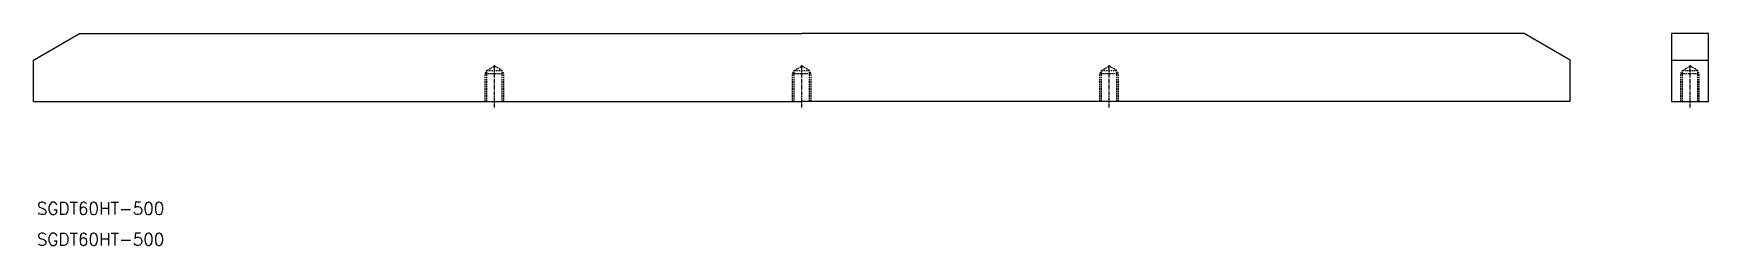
# Model space of a CAD drawing. Extents: x 0 to 545, y 0 to 69.
import ezdxf

# ---------------------------------------------------------------- set-up
doc = ezdxf.new("R2010")
doc.units = 0
doc.linetypes.add('CENTER', pattern=[2, 1.25, -0.25, 0.25, -0.25])
doc.linetypes.add('DASHED', pattern=[0.75, 0.5, -0.25])
doc.layers.get('0').update_dxf_attribs({"linetype": 'CONTINUOUS'})
doc.layers.add('CENTER', color=1, linetype='CENTER')
doc.styles.get("Standard").update_dxf_attribs({"font": 'txt', "bigfont": 'BIGFONT'})

msp = doc.modelspace()

# ---------------------------------------------------------------- linework, layer by layer
at = {"color": 7, "linetype": 'CONTINUOUS'}
for p, q in [((0, 60.12), (15, 68.78)), ((15, 68.78), (250, 68.78)), ((485, 68.78), (250, 68.78)), ((500, 60.12), (485, 68.78)), ((0, 46.78), (0, 60.12)), ((500, 46.78), (500, 60.12)), ((533.01, 60.12), (545.01, 60.12)), ((0, 46.78), (250, 46.78)), ((500, 46.78), (250, 46.78))]:
    msp.add_line(p, q, dxfattribs=at)
at = {"color": 3, "linetype": 'DASHED'}
for p, q in [((147, 55.78), (147.5, 56.65)), ((147, 46.78), (147, 55.78)), ((147, 55.78), (153, 55.78)), ((147.5, 56.78), (150, 58.23)), ((147.5, 46.78), (147.5, 56.78)), ((147.5, 56.78), (152.5, 56.78)), ((152.5, 56.78), (150, 58.23)), ((152.5, 46.78), (152.5, 56.78)), ((153, 55.78), (152.5, 56.65)), ((153, 46.78), (153, 55.78)), ((247, 55.78), (247.5, 56.65)), ((247, 46.78), (247, 55.78)), ((247, 55.78), (253, 55.78)), ((247.5, 56.78), (250, 58.23)), ((247.5, 46.78), (247.5, 56.78)), ((247.5, 56.78), (252.5, 56.78)), ((252.5, 56.78), (250, 58.23)), ((252.5, 46.78), (252.5, 56.78)), ((253, 55.78), (252.5, 56.65)), ((253, 46.78), (253, 55.78)), ((347, 55.78), (347.5, 56.65)), ((347, 46.78), (347, 55.78)), ((347, 55.78), (353, 55.78)), ((347.5, 56.78), (350, 58.23)), ((347.5, 46.78), (347.5, 56.78)), ((347.5, 56.78), (352.5, 56.78)), ((352.5, 56.78), (350, 58.23)), ((352.5, 46.78), (352.5, 56.78)), ((353, 55.78), (352.5, 56.65)), ((353, 46.78), (353, 55.78)), ((536.01, 55.78), (536.51, 56.65)), ((536.01, 46.78), (536.01, 55.78)), ((536.01, 55.78), (542.01, 55.78)), ((536.51, 56.78), (539.01, 58.23)), ((536.51, 46.78), (536.51, 56.78)), ((536.51, 56.78), (541.51, 56.78)), ((541.51, 56.78), (539.01, 58.23)), ((541.51, 46.78), (541.51, 56.78)), ((542.01, 55.78), (541.51, 56.65)), ((542.01, 46.78), (542.01, 55.78))]:
    msp.add_line(p, q, dxfattribs=at)
at = {"color": 7, "linetype": 'CONTINUOUS'}
msp.add_lwpolyline([(533.01, 46.78), (545.01, 46.78), (545.01, 68.78), (533.01, 68.78)], close=True, dxfattribs=at)
at = {"layer": 'CENTER', "color": 1, "linetype": 'CENTER'}
for p, q in [((150, 44.78), (150, 58.66)), ((250, 44.78), (250, 58.66)), ((350, 44.78), (350, 58.66)), ((539.01, 44.78), (539.01, 58.66))]:
    msp.add_line(p, q, dxfattribs=at)

# ---------------------------------------------------------------- texts
at = {"color": 7, "linetype": 'CONTINUOUS'}
for p in [(1.09, 10), (1.09, 0)]:
    msp.add_text('SGDT60HT-500', height=4, dxfattribs=at).set_placement(p)

doc.saveas('drawing.dxf')
